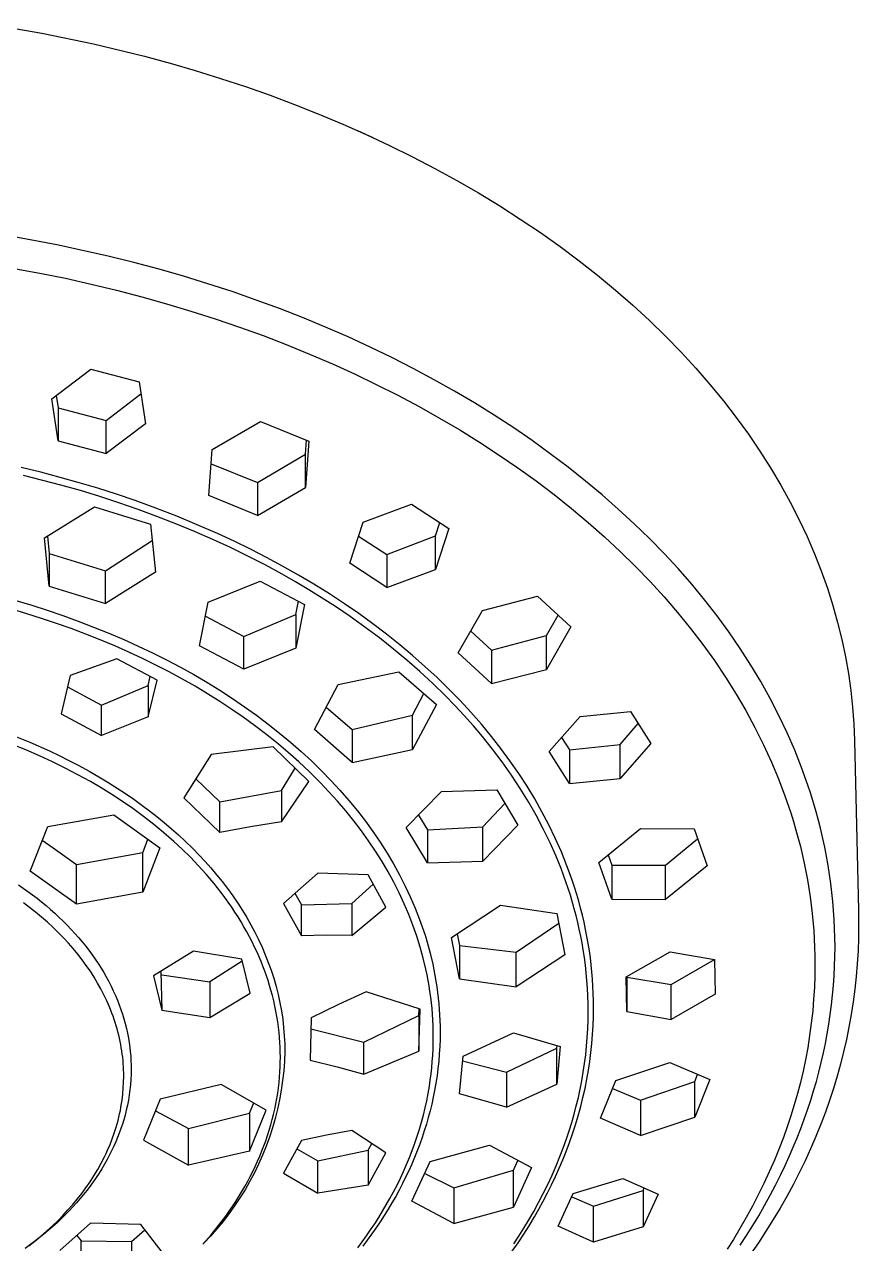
# Model space of a CAD drawing. Header units: millimetres. Extents: x -10942 to 92711, y -16583 to 30009.
# Drawn here: x -4979.5 to -4932, y 5101.6 to 5171 of the extents above; entities that cross this region are included whole.
import ezdxf

# ---------------------------------------------------------------- set-up
doc = ezdxf.new("R2010")
doc.units = ezdxf.units.MM
doc.header["$LTSCALE"] = 1000
doc.header["$MEASUREMENT"] = 0
doc.layers.add('Default', color=7, linetype='Continuous', true_color=0x000000)

# ---------------------------------------------------------------- blocks, each defined once
blk = doc.blocks.new('Raindance S Showerpipe 300 1jet+thermostat 27114000 front')
at = {"layer": 'Default', "color": 7, "true_color": 0xffffff}
for p, q in [((410.085, 1368.024), (413.018, 1367.519)), ((413.018, 1367.519), (415.947, 1366.914)), ((415.947, 1366.914), (418.863, 1366.206)), ((418.863, 1366.206), (420.312, 1365.813)), ((420.312, 1365.813), (421.752, 1365.394)), ((421.752, 1365.394), (423.184, 1364.95)), ((423.184, 1364.95), (424.604, 1364.48)), ((424.604, 1364.48), (426.012, 1363.985)), ((426.012, 1363.985), (427.406, 1363.464)), ((427.406, 1363.464), (428.785, 1362.918)), ((428.785, 1362.918), (430.147, 1362.347)), ((430.147, 1362.347), (431.49, 1361.752)), ((430.986, 1361.989), (431.863, 1361.581)), ((431.49, 1361.752), (432.814, 1361.133)), ((432.814, 1361.133), (434.116, 1360.49)), ((434.116, 1360.49), (435.396, 1359.824)), ((435.396, 1359.824), (436.651, 1359.135)), ((436.651, 1359.135), (437.881, 1358.424)), ((437.881, 1358.424), (439.085, 1357.692)), ((439.085, 1357.692), (440.261, 1356.939)), ((440.261, 1356.939), (441.407, 1356.166)), ((413.875, 1355.478), (410.933, 1356.024)), ((441.407, 1356.166), (442.524, 1355.374)), ((416.797, 1354.831), (413.875, 1355.478)), ((442.524, 1355.374), (443.609, 1354.564)), ((418.249, 1354.47), (416.797, 1354.831)), ((443.609, 1354.564), (444.662, 1353.736)), ((409.92, 1354.39), (412.899, 1353.862)), ((412.899, 1353.862), (414.358, 1353.564)), ((419.695, 1354.082), (418.249, 1354.47)), ((421.088, 1353.681), (419.695, 1354.082)), ((414.358, 1353.564), (415.812, 1353.24)), ((415.812, 1353.24), (417.26, 1352.89)), ((422.474, 1353.256), (421.088, 1353.681)), ((423.852, 1352.805), (422.474, 1353.256)), ((444.662, 1353.736), (445.682, 1352.891)), ((417.26, 1352.89), (418.701, 1352.514)), ((418.701, 1352.514), (420.105, 1352.12)), ((425.222, 1352.329), (423.852, 1352.805)), ((445.682, 1352.891), (446.668, 1352.03)), ((420.105, 1352.12), (421.502, 1351.701)), ((426.546, 1351.84), (425.222, 1352.329)), ((427.861, 1351.326), (426.546, 1351.84)), ((446.668, 1352.03), (447.619, 1351.155)), ((421.502, 1351.701), (422.891, 1351.256)), ((422.891, 1351.256), (424.271, 1350.784)), ((429.165, 1350.787), (427.861, 1351.326)), ((447.619, 1351.155), (448.534, 1350.265)), ((424.271, 1350.784), (425.607, 1350.299)), ((430.459, 1350.223), (429.165, 1350.787)), ((425.607, 1350.299), (426.934, 1349.789)), ((426.934, 1349.789), (428.251, 1349.253)), ((431.703, 1349.651), (430.459, 1350.223)), ((448.534, 1350.265), (449.413, 1349.363)), ((428.251, 1349.253), (429.556, 1348.691)), ((432.935, 1349.055), (431.703, 1349.651)), ((434.154, 1348.433), (432.935, 1349.055)), ((449.413, 1349.363), (450.256, 1348.448)), ((413.572, 1346.7), (415.809, 1348.4)), ((415.809, 1348.4), (418.553, 1347.672)), ((429.556, 1348.691), (430.812, 1348.121)), ((435.361, 1347.787), (434.154, 1348.433)), ((450.256, 1348.448), (451.061, 1347.523)), ((418.553, 1347.672), (418.919, 1345.281)), ((430.812, 1348.121), (432.055, 1347.526)), ((436.513, 1347.138), (435.361, 1347.787)), ((416.681, 1345.459), (418.659, 1346.979)), ((432.055, 1347.526), (433.286, 1346.904)), ((433.286, 1346.904), (434.504, 1346.257)), ((437.651, 1346.465), (436.513, 1347.138)), ((451.061, 1347.523), (451.829, 1346.587)), ((413.935, 1344.312), (413.572, 1346.7)), ((413.829, 1346.894), (413.935, 1346.188)), ((434.504, 1346.257), (435.665, 1345.606)), ((438.774, 1345.767), (437.651, 1346.465)), ((451.829, 1346.587), (452.558, 1345.643)), ((413.935, 1346.188), (416.681, 1345.459)), ((413.935, 1346.188), (413.935, 1344.312)), ((435.665, 1345.606), (436.813, 1344.93)), ((439.882, 1345.044), (438.774, 1345.767)), ((452.558, 1345.643), (453.25, 1344.69)), ((416.681, 1343.584), (416.681, 1345.459)), ((418.919, 1345.281), (416.681, 1343.584)), ((422.718, 1343.815), (425.462, 1345.41)), ((425.462, 1345.41), (428.215, 1344.289)), ((436.813, 1344.93), (437.944, 1344.229)), ((440.932, 1344.323), (439.882, 1345.044)), ((413.935, 1344.312), (416.681, 1343.584)), ((428.029, 1343.556), (428.084, 1344.341)), ((428.215, 1344.289), (428.029, 1341.653)), ((437.944, 1344.229), (439.06, 1343.502)), ((441.966, 1343.579), (440.932, 1344.323)), ((453.25, 1344.69), (453.903, 1343.73)), ((422.528, 1341.188), (422.718, 1343.815)), ((425.284, 1341.941), (428.029, 1343.556)), ((428.029, 1341.653), (428.029, 1343.556)), ((439.06, 1343.502), (440.117, 1342.777)), ((442.983, 1342.811), (441.966, 1343.579)), ((453.903, 1343.73), (454.517, 1342.765)), ((412.95, 1342.521), (411.835, 1342.793)), ((422.66, 1343.008), (425.284, 1341.941)), ((440.117, 1342.777), (441.157, 1342.029)), ((443.98, 1342.018), (442.983, 1342.811)), ((454.517, 1342.765), (455.093, 1341.794)), ((414.102, 1341.789), (411.972, 1342.336)), ((414.059, 1342.23), (412.95, 1342.521)), ((415.133, 1341.927), (414.059, 1342.23)), ((415.208, 1341.474), (414.102, 1341.789)), ((416.201, 1341.606), (415.133, 1341.927)), ((416.309, 1341.139), (415.208, 1341.474)), ((417.263, 1341.266), (416.201, 1341.606)), ((425.284, 1341.941), (425.284, 1340.066)), ((425.284, 1340.066), (428.029, 1341.653)), ((441.157, 1342.029), (442.179, 1341.255)), ((444.921, 1341.233), (443.98, 1342.018)), ((455.093, 1341.794), (455.631, 1340.819)), ((417.403, 1340.783), (416.309, 1341.139)), ((418.319, 1340.906), (417.263, 1341.266)), ((418.49, 1340.407), (417.403, 1340.783)), ((419.51, 1340.475), (418.319, 1340.906)), ((425.284, 1340.066), (422.528, 1341.188)), ((431.305, 1339.672), (434.067, 1340.704)), ((434.067, 1340.704), (436.182, 1339.326)), ((442.179, 1341.255), (443.181, 1340.456)), ((445.842, 1340.425), (444.921, 1341.233)), ((455.631, 1340.819), (456.13, 1339.841)), ((413.163, 1338.779), (416.006, 1340.547)), ((416.006, 1340.547), (419.205, 1339.561)), ((419.569, 1340.009), (418.49, 1340.407)), ((420.691, 1340.018), (419.51, 1340.475)), ((420.641, 1339.591), (419.569, 1340.009)), ((421.862, 1339.535), (420.691, 1340.018)), ((443.181, 1340.456), (444.125, 1339.666)), ((446.743, 1339.593), (445.842, 1340.425)), ((419.205, 1339.561), (419.478, 1336.828)), ((421.704, 1339.151), (420.641, 1339.591)), ((423.022, 1339.026), (421.862, 1339.535)), ((430.546, 1337.336), (431.305, 1339.672)), ((435.425, 1338.895), (435.67, 1339.657)), ((436.182, 1339.326), (435.425, 1336.986)), ((444.125, 1339.666), (445.048, 1338.851)), ((447.621, 1338.739), (446.743, 1339.593)), ((456.13, 1339.841), (456.59, 1338.861)), ((413.436, 1336.043), (413.163, 1338.779)), ((413.339, 1338.887), (413.436, 1337.891)), ((416.635, 1336.906), (419.297, 1338.632)), ((422.757, 1338.69), (421.704, 1339.151)), ((423.756, 1338.228), (422.757, 1338.69)), ((423.96, 1338.591), (423.022, 1339.026)), ((424.89, 1338.138), (423.96, 1338.591)), ((431.051, 1338.888), (432.661, 1337.841)), ((432.661, 1337.841), (435.425, 1338.895)), ((435.425, 1336.986), (435.425, 1338.895)), ((445.048, 1338.851), (445.949, 1338.013)), ((448.444, 1337.896), (447.621, 1338.739)), ((456.59, 1338.861), (457.013, 1337.88)), ((413.436, 1337.891), (416.635, 1336.906)), ((413.436, 1337.891), (413.436, 1336.043)), ((424.746, 1337.745), (423.756, 1338.228)), ((425.81, 1337.666), (424.89, 1338.138)), ((445.949, 1338.013), (446.828, 1337.151)), ((449.244, 1337.031), (448.444, 1337.896)), ((457.013, 1337.88), (457.398, 1336.899)), ((425.724, 1337.242), (424.746, 1337.745)), ((426.692, 1336.718), (425.724, 1337.242)), ((426.72, 1337.176), (425.81, 1337.666)), ((432.661, 1335.957), (430.546, 1337.336)), ((432.661, 1337.841), (432.661, 1335.957)), ((416.635, 1335.054), (416.635, 1336.906)), ((419.478, 1336.828), (416.635, 1335.054)), ((427.463, 1336.279), (426.692, 1336.718)), ((427.62, 1336.667), (426.72, 1337.176)), ((428.509, 1336.139), (427.62, 1336.667)), ((432.661, 1335.957), (435.425, 1336.986)), ((446.828, 1337.151), (447.648, 1336.3)), ((450.02, 1336.145), (449.244, 1337.031)), ((457.398, 1336.899), (457.746, 1335.918)), ((413.436, 1336.043), (416.635, 1335.054)), ((422.491, 1335.126), (425.445, 1336.319)), ((425.445, 1336.319), (427.977, 1334.986)), ((428.226, 1335.826), (427.463, 1336.279)), ((428.981, 1335.358), (428.226, 1335.826)), ((429.386, 1335.591), (428.509, 1336.139)), ((447.648, 1336.3), (448.444, 1335.428)), ((450.771, 1335.236), (450.02, 1336.145)), ((457.746, 1335.918), (458.057, 1334.939)), ((411.537, 1335.21), (412.433, 1334.943)), ((421.986, 1332.64), (422.491, 1335.126)), ((427.474, 1334.428), (427.62, 1335.171)), ((429.726, 1334.876), (428.981, 1335.358)), ((430.25, 1335.024), (429.386, 1335.591)), ((438.11, 1334.652), (441.247, 1335.461)), ((441.247, 1335.461), (443.138, 1333.72)), ((448.444, 1335.428), (449.215, 1334.533)), ((451.467, 1334.342), (450.771, 1335.236)), ((412.152, 1334.467), (411.299, 1334.719)), ((413, 1334.2), (412.152, 1334.467)), ((412.433, 1334.943), (413.324, 1334.659)), ((413.324, 1334.659), (414.209, 1334.359)), ((424.519, 1333.168), (427.474, 1334.428)), ((427.977, 1334.986), (427.474, 1332.502)), ((427.474, 1334.428), (427.474, 1332.502)), ((430.577, 1334.3), (429.726, 1334.876)), ((431.057, 1334.469), (430.25, 1335.024)), ((431.852, 1333.895), (431.057, 1334.469)), ((436.727, 1332.233), (438.11, 1334.652)), ((449.215, 1334.533), (449.96, 1333.616)), ((458.057, 1334.939), (458.332, 1333.962)), ((413.844, 1333.917), (413, 1334.2)), ((414.682, 1333.62), (413.844, 1333.917)), ((414.209, 1334.359), (415.088, 1334.042)), ((415.088, 1334.042), (415.962, 1333.708)), ((415.962, 1333.708), (416.828, 1333.358)), ((422.327, 1334.317), (424.519, 1333.168)), ((431.414, 1333.703), (430.577, 1334.3)), ((432.633, 1333.303), (431.852, 1333.895)), ((441.757, 1333.216), (442.414, 1334.381)), ((443.138, 1333.72), (441.757, 1331.292)), ((452.137, 1333.427), (451.467, 1334.342)), ((458.332, 1333.962), (458.571, 1332.988)), ((415.514, 1333.307), (414.682, 1333.62)), ((416.341, 1332.978), (415.514, 1333.307)), ((416.828, 1333.358), (417.687, 1332.99)), ((424.519, 1331.307), (424.519, 1333.168)), ((432.236, 1333.086), (431.414, 1333.703)), ((433.043, 1332.449), (432.236, 1333.086)), ((433.399, 1332.692), (432.633, 1333.303)), ((437.437, 1333.471), (438.621, 1332.384)), ((438.621, 1332.384), (441.757, 1333.216)), ((441.757, 1331.292), (441.757, 1333.216)), ((449.96, 1333.616), (450.649, 1332.714)), ((452.779, 1332.492), (452.137, 1333.427)), ((417.161, 1332.634), (416.341, 1332.978)), ((417.974, 1332.273), (417.161, 1332.634)), ((417.687, 1332.99), (418.504, 1332.621)), ((418.504, 1332.621), (419.312, 1332.237)), ((424.519, 1331.307), (421.986, 1332.64)), ((427.474, 1332.502), (424.519, 1331.307)), ((433.802, 1331.818), (433.043, 1332.449)), ((434.122, 1332.088), (433.399, 1332.692)), ((438.621, 1332.384), (438.621, 1330.49)), ((450.649, 1332.714), (451.311, 1331.792)), ((453.392, 1331.538), (452.779, 1332.492)), ((458.571, 1332.988), (458.775, 1332.018)), ((417.278, 1331.89), (414.625, 1330.948)), ((419.575, 1330.673), (417.278, 1331.89)), ((418.747, 1331.913), (417.974, 1332.273)), ((419.512, 1331.538), (418.747, 1331.913)), ((419.312, 1332.237), (420.113, 1331.835)), ((420.113, 1331.835), (420.905, 1331.417)), ((434.545, 1331.168), (433.802, 1331.818)), ((434.83, 1331.466), (434.122, 1332.088)), ((438.621, 1330.49), (436.727, 1332.233)), ((451.311, 1331.792), (451.944, 1330.851)), ((458.775, 1332.018), (458.944, 1331.053)), ((414.625, 1330.948), (414.112, 1328.762)), ((420.27, 1331.147), (419.512, 1331.538)), ((421.019, 1330.741), (420.27, 1331.147)), ((420.905, 1331.417), (421.661, 1330.996)), ((421.661, 1330.996), (422.407, 1330.559)), ((429.895, 1330.426), (433.34, 1331.163)), ((433.34, 1331.163), (435.482, 1329.297)), ((435.27, 1330.499), (434.545, 1331.168)), ((435.522, 1330.826), (434.83, 1331.466)), ((438.621, 1330.49), (441.757, 1331.292)), ((453.955, 1330.598), (453.392, 1331.538)), ((458.944, 1331.053), (459.079, 1330.093)), ((414.469, 1330.296), (416.414, 1329.26)), ((416.414, 1329.26), (419.061, 1330.376)), ((419.061, 1330.376), (419.177, 1330.884)), ((419.061, 1328.594), (419.575, 1330.673)), ((419.061, 1330.376), (419.061, 1328.594)), ((421.735, 1330.334), (421.019, 1330.741)), ((422.443, 1329.911), (421.735, 1330.334)), ((422.407, 1330.559), (423.144, 1330.106)), ((428.536, 1327.866), (429.895, 1330.426)), ((435.977, 1329.811), (435.27, 1330.499)), ((436.197, 1330.169), (435.522, 1330.826)), ((451.944, 1330.851), (452.547, 1329.89)), ((454.488, 1329.641), (453.955, 1330.598)), ((423.141, 1329.473), (422.443, 1329.911)), ((423.144, 1330.106), (423.87, 1329.636)), ((423.87, 1329.636), (424.558, 1329.167)), ((434.123, 1328.68), (434.764, 1329.918)), ((436.53, 1329.244), (435.977, 1329.811)), ((436.83, 1329.52), (436.197, 1330.169)), ((452.547, 1329.89), (453.1, 1328.945)), ((454.991, 1328.667), (454.488, 1329.641)), ((459.079, 1330.093), (459.181, 1329.14)), ((416.414, 1327.533), (416.414, 1329.26)), ((423.829, 1329.02), (423.141, 1329.473)), ((424.483, 1328.569), (423.829, 1329.02)), ((424.558, 1329.167), (425.236, 1328.683)), ((429.213, 1329.138), (430.678, 1327.866)), ((435.482, 1329.297), (434.123, 1326.741)), ((437.069, 1328.665), (436.53, 1329.244)), ((437.445, 1328.855), (436.83, 1329.52)), ((438.041, 1328.174), (437.445, 1328.855)), ((443.67, 1328.616), (446.537, 1328.896)), ((446.537, 1328.896), (447.7, 1327.079)), ((453.1, 1328.945), (453.621, 1327.983)), ((459.181, 1329.14), (459.25, 1328.193)), ((414.112, 1328.762), (416.414, 1327.533)), ((419.061, 1328.594), (416.414, 1327.533)), ((425.126, 1328.102), (424.483, 1328.569)), ((425.236, 1328.683), (425.901, 1328.182)), ((425.901, 1328.182), (426.555, 1327.665)), ((430.678, 1327.866), (434.123, 1328.68)), ((434.123, 1326.741), (434.123, 1328.68)), ((437.595, 1328.073), (437.069, 1328.665)), ((438.619, 1327.476), (438.041, 1328.174)), ((441.905, 1326.615), (443.67, 1328.616)), ((445.937, 1327.015), (446.975, 1328.207)), ((455.461, 1327.678), (454.991, 1328.667)), ((459.25, 1328.193), (459.287, 1327.254)), ((411.181, 1327.606), (412.32, 1327.148)), ((425.758, 1327.621), (425.126, 1328.102)), ((426.378, 1327.125), (425.758, 1327.621)), ((426.555, 1327.665), (427.17, 1327.154)), ((430.678, 1325.999), (428.536, 1327.866)), ((430.678, 1327.866), (430.678, 1325.999)), ((438.106, 1327.469), (437.595, 1328.073)), ((438.678, 1326.755), (438.106, 1327.469)), ((439.156, 1326.79), (438.619, 1327.476)), ((453.621, 1327.983), (454.111, 1327.004)), ((455.886, 1326.701), (455.461, 1327.678)), ((412.106, 1326.707), (411.325, 1327.023)), ((412.32, 1327.148), (413.442, 1326.651)), ((426.181, 1326.881), (422.662, 1326.451)), ((428.226, 1324.918), (426.181, 1326.881)), ((427.02, 1326.585), (426.378, 1327.125)), ((427.17, 1327.154), (427.772, 1326.627)), ((439.672, 1326.088), (439.156, 1326.79)), ((442.615, 1327.416), (443.069, 1326.71)), ((443.069, 1326.71), (445.937, 1327.015)), ((447.7, 1327.079), (445.937, 1325.075)), ((445.937, 1325.075), (445.937, 1327.015)), ((454.111, 1327.004), (454.567, 1326.01)), ((459.287, 1327.254), (459.515, 1317.578)), ((412.879, 1326.372), (412.106, 1326.707)), ((413.617, 1326.032), (412.879, 1326.372)), ((413.442, 1326.651), (413.996, 1326.389)), ((413.996, 1326.389), (414.546, 1326.116)), ((414.546, 1326.116), (415.125, 1325.814)), ((422.662, 1326.451), (421.1, 1323.977)), ((427.647, 1326.028), (427.02, 1326.585)), ((427.772, 1326.627), (428.36, 1326.084)), ((428.36, 1326.084), (428.934, 1325.527)), ((430.678, 1325.999), (434.123, 1326.741)), ((439.228, 1326.023), (438.678, 1326.755)), ((440.169, 1325.372), (439.672, 1326.088)), ((443.069, 1324.797), (441.905, 1326.615)), ((443.069, 1326.71), (443.069, 1324.797)), ((456.278, 1325.711), (455.886, 1326.701)), ((414.347, 1325.674), (413.617, 1326.032)), ((415.068, 1325.298), (414.347, 1325.674)), ((415.125, 1325.814), (415.698, 1325.501)), ((415.698, 1325.501), (416.265, 1325.177)), ((426.663, 1324.401), (427.444, 1325.667)), ((428.258, 1325.454), (427.647, 1326.028)), ((428.853, 1324.862), (428.258, 1325.454)), ((428.934, 1325.527), (429.47, 1324.977)), ((439.755, 1325.276), (439.228, 1326.023)), ((454.567, 1326.01), (454.963, 1325.062)), ((456.636, 1324.708), (456.278, 1325.711)), ((415.778, 1324.904), (415.068, 1325.298)), ((416.396, 1324.542), (415.778, 1324.904)), ((416.265, 1325.177), (416.824, 1324.84)), ((416.824, 1324.84), (417.305, 1324.537)), ((421.775, 1325.067), (423.149, 1323.746)), ((426.663, 1322.605), (428.226, 1324.918)), ((429.357, 1324.332), (428.853, 1324.862)), ((429.47, 1324.977), (429.991, 1324.412)), ((440.258, 1324.512), (439.755, 1325.276)), ((440.643, 1324.641), (440.169, 1325.372)), ((443.069, 1324.797), (445.937, 1325.075)), ((454.963, 1325.062), (455.328, 1324.101)), ((456.803, 1324.202), (456.636, 1324.708)), ((417.004, 1324.165), (416.396, 1324.542)), ((417.603, 1323.773), (417.004, 1324.165)), ((417.305, 1324.537), (417.78, 1324.224)), ((417.78, 1324.224), (418.248, 1323.902)), ((423.149, 1323.746), (426.663, 1324.401)), ((426.663, 1324.401), (426.663, 1322.605)), ((429.848, 1323.79), (429.357, 1324.332)), ((429.991, 1324.412), (430.496, 1323.833)), ((433.769, 1322.287), (435.765, 1324.338)), ((435.765, 1324.338), (438.921, 1324.438)), ((438.921, 1324.438), (440.123, 1322.425)), ((440.719, 1323.761), (440.258, 1324.512)), ((441.079, 1323.922), (440.643, 1324.641)), ((455.328, 1324.101), (455.66, 1323.129)), ((456.96, 1323.694), (456.803, 1324.202)), ((418.191, 1323.366), (417.603, 1323.773)), ((418.795, 1322.925), (418.191, 1323.366)), ((418.248, 1323.902), (418.71, 1323.571)), ((418.71, 1323.571), (419.142, 1323.247)), ((421.1, 1323.977), (423.149, 1322.001)), ((423.149, 1322.001), (423.149, 1323.746)), ((430.323, 1323.233), (429.848, 1323.79)), ((430.496, 1323.833), (430.984, 1323.24)), ((438.127, 1322.328), (439.384, 1323.659)), ((441.156, 1322.996), (440.719, 1323.761)), ((441.493, 1323.19), (441.079, 1323.922)), ((457.105, 1323.192), (456.96, 1323.694)), ((413.349, 1322.352), (417.105, 1323.013)), ((417.105, 1323.013), (419.738, 1321.134)), ((419.385, 1322.467), (418.795, 1322.925)), ((419.142, 1323.247), (419.568, 1322.915)), ((419.568, 1322.915), (419.987, 1322.574)), ((426.663, 1322.605), (424.902, 1322.322)), ((430.783, 1322.664), (430.323, 1323.233)), ((431.209, 1322.104), (430.783, 1322.664)), ((430.984, 1323.24), (431.435, 1322.656)), ((431.435, 1322.656), (431.869, 1322.06)), ((434.467, 1323.001), (434.972, 1322.158)), ((441.567, 1322.217), (441.156, 1322.996)), ((441.884, 1322.446), (441.493, 1323.19)), ((455.66, 1323.129), (455.813, 1322.638)), ((455.813, 1322.638), (455.958, 1322.145)), ((457.242, 1322.688), (457.105, 1323.192)), ((457.37, 1322.182), (457.242, 1322.688)), ((412.353, 1319.81), (413.349, 1322.352)), ((419.962, 1321.992), (419.385, 1322.467)), ((420.525, 1321.5), (419.962, 1321.992)), ((419.987, 1322.574), (420.398, 1322.224)), ((420.398, 1322.224), (420.801, 1321.865)), ((424.902, 1322.322), (423.149, 1322.001)), ((431.619, 1321.532), (431.209, 1322.104)), ((431.869, 1322.06), (432.285, 1321.45)), ((434.972, 1320.273), (433.769, 1322.287)), ((434.972, 1322.158), (438.127, 1322.328)), ((434.972, 1322.158), (434.972, 1320.273)), ((440.123, 1322.425), (438.127, 1320.376)), ((438.127, 1320.376), (438.127, 1322.328)), ((441.952, 1321.425), (441.567, 1322.217)), ((442.25, 1321.689), (441.884, 1322.446)), ((444.734, 1320.306), (447.099, 1322.226)), ((447.099, 1322.226), (450.152, 1322.207)), ((450.152, 1322.207), (450.894, 1320.113)), ((455.958, 1322.145), (456.208, 1321.205)), ((457.489, 1321.674), (457.37, 1322.182)), ((413.662, 1321.108), (413.037, 1321.556)), ((418.755, 1320.856), (419.053, 1321.619)), ((421.004, 1321.055), (420.525, 1321.5)), ((420.801, 1321.865), (421.197, 1321.497)), ((421.197, 1321.497), (421.583, 1321.12)), ((432.013, 1320.948), (431.619, 1321.532)), ((432.285, 1321.45), (432.682, 1320.828)), ((442.278, 1320.691), (441.952, 1321.425)), ((442.597, 1320.904), (442.25, 1321.689)), ((448.528, 1320.148), (450.348, 1321.649)), ((457.599, 1321.163), (457.489, 1321.674)), ((414.986, 1320.17), (413.662, 1321.108)), ((418.755, 1320.856), (414.986, 1320.17)), ((419.738, 1321.134), (418.755, 1318.616)), ((418.755, 1318.616), (418.755, 1320.856)), ((421.471, 1320.597), (421.004, 1321.055)), ((421.924, 1320.125), (421.471, 1320.597)), ((421.583, 1321.12), (421.961, 1320.734)), ((421.961, 1320.734), (422.304, 1320.365)), ((432.388, 1320.352), (432.013, 1320.948)), ((432.682, 1320.828), (433.045, 1320.216)), ((442.58, 1319.948), (442.278, 1320.691)), ((442.761, 1320.508), (442.597, 1320.904)), ((445.265, 1320.734), (445.476, 1320.14)), ((456.208, 1321.205), (456.426, 1320.258)), ((457.699, 1320.651), (457.599, 1321.163)), ((457.791, 1320.137), (457.699, 1320.651)), ((414.986, 1317.93), (414.986, 1320.17)), ((422.362, 1319.639), (421.924, 1320.125)), ((422.304, 1320.365), (422.639, 1319.989)), ((422.639, 1319.989), (422.964, 1319.604)), ((432.732, 1319.766), (432.388, 1320.352)), ((433.045, 1320.216), (433.389, 1319.593)), ((434.972, 1320.273), (438.127, 1320.376)), ((442.857, 1319.194), (442.58, 1319.948)), ((442.917, 1320.108), (442.761, 1320.508)), ((443.066, 1319.706), (442.917, 1320.108)), ((445.476, 1318.209), (444.734, 1320.306)), ((445.476, 1320.14), (448.528, 1320.148)), ((445.476, 1320.14), (445.476, 1318.209)), ((448.528, 1318.184), (448.528, 1320.148)), ((450.894, 1320.113), (448.528, 1318.184)), ((456.426, 1320.258), (456.611, 1319.303)), ((457.873, 1319.621), (457.791, 1320.137)), ((414.986, 1317.93), (412.353, 1319.81)), ((422.802, 1319.119), (422.362, 1319.639)), ((422.964, 1319.604), (423.28, 1319.212)), ((423.28, 1319.212), (423.586, 1318.812)), ((428.72, 1319.682), (426.781, 1317.958)), ((431.599, 1319.589), (428.72, 1319.682)), ((432.611, 1317.756), (431.599, 1319.589)), ((433.057, 1319.17), (432.732, 1319.766)), ((433.364, 1318.563), (433.057, 1319.17)), ((433.389, 1319.593), (433.712, 1318.96)), ((443.109, 1318.432), (442.857, 1319.194)), ((443.209, 1319.302), (443.066, 1319.706)), ((443.343, 1318.894), (443.209, 1319.302)), ((456.611, 1319.303), (456.764, 1318.342)), ((457.944, 1319.109), (457.873, 1319.621)), ((411.686, 1319.03), (412.218, 1318.655)), ((412.218, 1318.655), (412.738, 1318.262)), ((418.755, 1318.616), (414.986, 1317.93)), ((423.225, 1318.584), (422.802, 1319.119)), ((423.429, 1318.311), (423.225, 1318.584)), ((423.586, 1318.812), (423.881, 1318.404)), ((427.428, 1318.545), (427.793, 1317.886)), ((430.669, 1317.963), (431.883, 1319.073)), ((433.65, 1317.947), (433.364, 1318.563)), ((433.712, 1318.96), (434.014, 1318.315)), ((443.333, 1317.665), (443.109, 1318.432)), ((443.471, 1318.485), (443.343, 1318.894)), ((443.586, 1318.09), (443.471, 1318.485)), ((458.007, 1318.595), (457.944, 1319.109)), ((458.06, 1318.08), (458.007, 1318.595)), ((412.316, 1317.739), (411.965, 1318.004)), ((412.66, 1317.467), (412.316, 1317.739)), ((412.738, 1318.262), (412.996, 1318.056)), ((412.996, 1318.056), (413.25, 1317.846)), ((413.25, 1317.846), (413.5, 1317.631)), ((423.628, 1318.035), (423.429, 1318.311)), ((423.823, 1317.755), (423.628, 1318.035)), ((424.012, 1317.471), (423.823, 1317.755)), ((423.881, 1318.404), (424.165, 1317.989)), ((424.165, 1317.989), (424.438, 1317.566)), ((426.781, 1317.958), (427.793, 1316.128)), ((427.793, 1317.886), (430.669, 1317.963)), ((427.793, 1316.128), (427.793, 1317.886)), ((430.669, 1317.963), (430.669, 1316.148)), ((430.669, 1316.148), (432.611, 1317.756)), ((433.909, 1317.34), (433.65, 1317.947)), ((434.014, 1318.315), (434.28, 1317.691)), ((436.35, 1316.033), (439.127, 1317.86)), ((439.127, 1317.86), (442.343, 1317.389)), ((443.694, 1317.693), (443.586, 1318.09)), ((445.476, 1318.209), (448.528, 1318.184)), ((456.764, 1318.342), (456.882, 1317.387)), ((458.103, 1317.565), (458.06, 1318.08)), ((412.997, 1317.186), (412.66, 1317.467)), ((413.328, 1316.896), (412.997, 1317.186)), ((413.5, 1317.631), (413.746, 1317.411)), ((413.746, 1317.411), (413.988, 1317.187)), ((413.988, 1317.187), (414.226, 1316.958)), ((424.187, 1317.197), (424.012, 1317.471)), ((424.358, 1316.919), (424.187, 1317.197)), ((424.438, 1317.566), (424.684, 1317.161)), ((424.684, 1317.161), (424.918, 1316.75)), ((434.148, 1316.725), (433.909, 1317.34)), ((434.28, 1317.691), (434.526, 1317.059)), ((434.526, 1317.059), (434.749, 1316.418)), ((442.343, 1317.389), (442.793, 1315.034)), ((443.435, 1317.278), (443.333, 1317.665)), ((443.53, 1316.89), (443.435, 1317.278)), ((443.795, 1317.294), (443.694, 1317.693)), ((443.889, 1316.893), (443.795, 1317.294)), ((456.882, 1317.387), (456.967, 1316.429)), ((458.137, 1317.048), (458.103, 1317.565)), ((458.161, 1316.531), (458.137, 1317.048)), ((459.515, 1317.578), (459.526, 1316.714)), ((413.65, 1316.598), (413.328, 1316.896)), ((413.965, 1316.292), (413.65, 1316.598)), ((414.226, 1316.958), (414.458, 1316.725)), ((414.458, 1316.725), (414.686, 1316.486)), ((414.686, 1316.486), (414.896, 1316.257)), ((424.524, 1316.638), (424.358, 1316.919)), ((424.684, 1316.354), (424.524, 1316.638)), ((424.839, 1316.067), (424.684, 1316.354)), ((424.918, 1316.75), (425.141, 1316.333)), ((434.366, 1316.102), (434.148, 1316.725)), ((434.749, 1316.418), (434.853, 1316.095)), ((440.015, 1315.185), (442.447, 1316.843)), ((443.619, 1316.5), (443.53, 1316.89)), ((443.7, 1316.109), (443.619, 1316.5)), ((443.976, 1316.49), (443.889, 1316.893)), ((444.055, 1316.087), (443.976, 1316.49)), ((456.967, 1316.429), (457.018, 1315.468)), ((458.176, 1316.014), (458.161, 1316.531)), ((459.526, 1316.714), (459.518, 1315.988)), ((414.249, 1316.001), (413.965, 1316.292)), ((414.525, 1315.703), (414.249, 1316.001)), ((414.793, 1315.397), (414.525, 1315.703)), ((414.896, 1316.257), (415.102, 1316.024)), ((415.102, 1316.024), (415.302, 1315.787)), ((415.302, 1315.787), (415.497, 1315.546)), ((424.988, 1315.777), (424.839, 1316.067)), ((425.131, 1315.484), (424.988, 1315.777)), ((425.141, 1316.333), (425.352, 1315.91)), ((425.352, 1315.91), (425.551, 1315.481)), ((429.231, 1316.152), (427.793, 1316.128)), ((430.669, 1316.148), (429.231, 1316.152)), ((434.562, 1315.472), (434.366, 1316.102)), ((434.853, 1316.095), (434.95, 1315.77)), ((434.95, 1315.77), (435.122, 1315.14)), ((436.8, 1313.676), (436.35, 1316.033)), ((436.672, 1316.243), (436.8, 1315.576)), ((443.775, 1315.716), (443.7, 1316.109)), ((443.842, 1315.322), (443.775, 1315.716)), ((444.127, 1315.681), (444.055, 1316.087)), ((444.192, 1315.275), (444.127, 1315.681)), ((458.181, 1315.497), (458.176, 1316.014)), ((459.518, 1315.988), (459.493, 1315.262)), ((415.053, 1315.084), (414.793, 1315.397)), ((415.303, 1314.764), (415.053, 1315.084)), ((415.497, 1315.546), (415.687, 1315.3)), ((415.687, 1315.3), (415.872, 1315.05)), ((415.872, 1315.05), (416.051, 1314.796)), ((421.658, 1315.243), (419.367, 1313.84)), ((424.401, 1314.79), (421.658, 1315.243)), ((425.269, 1315.189), (425.131, 1315.484)), ((425.385, 1314.925), (425.269, 1315.189)), ((425.551, 1315.481), (425.737, 1315.046)), ((425.737, 1315.046), (425.91, 1314.606)), ((434.734, 1314.849), (434.562, 1315.472)), ((435.122, 1315.14), (435.272, 1314.505)), ((436.8, 1315.576), (440.015, 1315.185)), ((436.8, 1315.576), (436.8, 1313.676)), ((440.015, 1313.212), (440.015, 1315.185)), ((442.793, 1315.034), (440.015, 1313.212)), ((443.908, 1314.888), (443.842, 1315.322)), ((444.248, 1314.872), (444.192, 1315.275)), ((446.283, 1313.785), (448.786, 1315.217)), ((448.786, 1315.217), (451.321, 1314.775)), ((457.018, 1315.468), (457.031, 1314.987)), ((457.031, 1314.987), (457.036, 1314.506)), ((458.175, 1314.944), (458.181, 1315.497)), ((459.493, 1315.262), (459.451, 1314.537)), ((415.543, 1314.437), (415.303, 1314.764)), ((415.774, 1314.102), (415.543, 1314.437)), ((416.051, 1314.796), (416.224, 1314.539)), ((416.224, 1314.539), (416.382, 1314.291)), ((416.382, 1314.291), (416.534, 1314.039)), ((424.427, 1314.68), (422.579, 1313.511)), ((424.872, 1312.852), (424.401, 1314.79)), ((425.497, 1314.658), (425.385, 1314.925)), ((425.604, 1314.39), (425.497, 1314.658)), ((425.706, 1314.12), (425.604, 1314.39)), ((425.91, 1314.606), (426.069, 1314.161)), ((434.883, 1314.22), (434.734, 1314.849)), ((435.272, 1314.505), (435.338, 1314.186)), ((443.965, 1314.453), (443.908, 1314.888)), ((444.013, 1314.017), (443.965, 1314.453)), ((444.297, 1314.468), (444.248, 1314.872)), ((444.339, 1314.064), (444.297, 1314.468)), ((448.854, 1313.347), (451.31, 1314.777)), ((451.321, 1314.775), (451.356, 1312.796)), ((457.036, 1314.506), (457.029, 1313.84)), ((458.131, 1313.841), (458.159, 1314.392)), ((458.159, 1314.392), (458.175, 1314.944)), ((459.451, 1314.537), (459.391, 1313.814)), ((415.994, 1313.761), (415.774, 1314.102)), ((416.189, 1313.435), (415.994, 1313.761)), ((416.534, 1314.039), (416.681, 1313.784)), ((416.681, 1313.784), (416.821, 1313.526)), ((419.367, 1313.84), (419.84, 1311.896)), ((419.791, 1314.099), (419.84, 1311.896)), ((419.84, 1313.897), (422.579, 1313.511)), ((425.803, 1313.849), (425.706, 1314.12)), ((425.894, 1313.575), (425.803, 1313.849)), ((425.981, 1313.299), (425.894, 1313.575)), ((426.069, 1314.161), (426.216, 1313.706)), ((426.216, 1313.706), (426.349, 1313.246)), ((434.95, 1313.904), (434.883, 1314.22)), ((435.011, 1313.587), (434.95, 1313.904)), ((435.066, 1313.269), (435.011, 1313.587)), ((435.338, 1314.186), (435.399, 1313.865)), ((435.399, 1313.865), (435.455, 1313.544)), ((436.8, 1313.676), (440.015, 1313.212)), ((444.053, 1313.581), (444.013, 1314.017)), ((444.084, 1313.143), (444.053, 1313.581)), ((444.373, 1313.658), (444.339, 1314.064)), ((444.399, 1313.252), (444.373, 1313.658)), ((446.318, 1311.805), (446.283, 1313.785)), ((446.317, 1313.804), (446.318, 1313.761)), ((446.318, 1313.761), (448.854, 1313.347)), ((446.318, 1313.761), (446.318, 1311.805)), ((457.029, 1313.84), (457.005, 1313.174)), ((458.093, 1313.29), (458.131, 1313.841)), ((459.391, 1313.814), (459.314, 1313.086)), ((416.374, 1313.103), (416.189, 1313.435)), ((416.549, 1312.766), (416.374, 1313.103)), ((416.821, 1313.526), (416.955, 1313.265)), ((416.955, 1313.265), (417.083, 1313)), ((417.083, 1313), (417.204, 1312.732)), ((422.579, 1313.511), (422.579, 1311.464)), ((426.061, 1313.022), (425.981, 1313.299)), ((426.142, 1312.726), (426.061, 1313.022)), ((426.349, 1313.246), (426.466, 1312.783)), ((431.478, 1312.936), (429.906, 1312.217)), ((434.55, 1311.946), (431.478, 1312.936)), ((435.116, 1312.95), (435.066, 1313.269)), ((435.16, 1312.629), (435.116, 1312.95)), ((435.455, 1313.544), (435.504, 1313.221)), ((435.504, 1313.221), (435.548, 1312.901)), ((435.548, 1312.901), (435.585, 1312.581)), ((444.106, 1312.705), (444.084, 1313.143)), ((444.418, 1312.846), (444.399, 1313.252)), ((448.854, 1311.361), (448.854, 1313.347)), ((457.005, 1313.174), (456.965, 1312.509)), ((458.044, 1312.74), (458.093, 1313.29)), ((459.314, 1313.086), (459.219, 1312.361)), ((416.713, 1312.423), (416.549, 1312.766)), ((416.865, 1312.076), (416.713, 1312.423)), ((417.204, 1312.732), (417.318, 1312.461)), ((417.318, 1312.461), (417.42, 1312.198)), ((417.42, 1312.198), (417.516, 1311.933)), ((422.579, 1311.464), (424.872, 1312.852)), ((426.215, 1312.427), (426.142, 1312.726)), ((426.283, 1312.127), (426.215, 1312.427)), ((426.466, 1312.783), (426.569, 1312.315)), ((426.569, 1312.315), (426.655, 1311.845)), ((429.906, 1312.217), (428.351, 1311.462)), ((435.199, 1312.308), (435.16, 1312.629)), ((435.231, 1311.986), (435.199, 1312.308)), ((435.585, 1312.581), (435.617, 1312.26)), ((435.617, 1312.26), (435.644, 1311.938)), ((444.12, 1312.267), (444.106, 1312.705)), ((444.124, 1311.828), (444.12, 1312.267)), ((444.43, 1312.439), (444.418, 1312.846)), ((444.434, 1312.033), (444.43, 1312.439)), ((451.356, 1312.796), (448.854, 1311.361)), ((456.965, 1312.509), (456.909, 1311.845)), ((457.914, 1311.643), (457.984, 1312.191)), ((457.984, 1312.191), (458.044, 1312.74)), ((459.219, 1312.361), (459.107, 1311.638)), ((417.005, 1311.723), (416.865, 1312.076)), ((417.071, 1311.545), (417.005, 1311.723)), ((417.133, 1311.365), (417.071, 1311.545)), ((417.516, 1311.933), (417.605, 1311.666)), ((417.605, 1311.666), (417.688, 1311.396)), ((419.84, 1311.896), (422.579, 1311.464)), ((426.344, 1311.826), (426.283, 1312.127)), ((426.398, 1311.523), (426.344, 1311.826)), ((426.446, 1311.219), (426.398, 1311.523)), ((426.655, 1311.845), (426.727, 1311.372)), ((431.356, 1310.071), (434.487, 1311.585)), ((434.487, 1311.585), (434.497, 1311.964)), ((434.487, 1309.551), (434.55, 1311.946)), ((434.487, 1311.585), (434.487, 1309.551)), ((435.258, 1311.664), (435.231, 1311.986)), ((435.279, 1311.341), (435.258, 1311.664)), ((435.644, 1311.938), (435.664, 1311.616)), ((435.664, 1311.616), (435.679, 1311.294)), ((444.119, 1311.331), (444.124, 1311.828)), ((444.409, 1311.01), (444.428, 1311.521)), ((444.428, 1311.521), (444.434, 1312.033)), ((446.318, 1311.805), (448.854, 1311.361)), ((456.909, 1311.845), (456.832, 1311.144)), ((457.833, 1311.096), (457.914, 1311.643)), ((459.107, 1311.638), (458.978, 1310.918)), ((417.192, 1311.185), (417.133, 1311.365)), ((417.248, 1311.004), (417.192, 1311.185)), ((417.299, 1310.827), (417.248, 1311.004)), ((417.347, 1310.65), (417.299, 1310.827)), ((417.688, 1311.396), (417.763, 1311.124)), ((417.763, 1311.124), (417.831, 1310.851)), ((417.831, 1310.851), (417.891, 1310.575)), ((426.488, 1310.915), (426.446, 1311.219)), ((426.522, 1310.609), (426.488, 1310.915)), ((426.727, 1311.372), (426.782, 1310.897)), ((426.782, 1310.897), (426.821, 1310.421)), ((428.351, 1311.462), (428.288, 1309.049)), ((428.335, 1310.834), (431.356, 1310.071)), ((435.294, 1311.018), (435.279, 1311.341)), ((435.303, 1310.695), (435.294, 1311.018)), ((435.679, 1311.294), (435.688, 1310.971)), ((435.688, 1310.971), (435.691, 1310.649)), ((444.073, 1310.337), (444.102, 1310.834)), ((444.102, 1310.834), (444.119, 1311.331)), ((444.379, 1310.499), (444.409, 1311.01)), ((456.832, 1311.144), (456.738, 1310.445)), ((457.74, 1310.546), (457.833, 1311.096)), ((458.978, 1310.918), (458.834, 1310.214)), ((417.392, 1310.472), (417.347, 1310.65)), ((417.434, 1310.293), (417.392, 1310.472)), ((417.472, 1310.114), (417.434, 1310.293)), ((417.507, 1309.934), (417.472, 1310.114)), ((417.891, 1310.575), (417.944, 1310.298)), ((417.944, 1310.298), (417.986, 1310.044)), ((426.548, 1310.331), (426.522, 1310.609)), ((426.568, 1310.053), (426.548, 1310.331)), ((426.821, 1310.421), (426.842, 1309.975)), ((435.302, 1310.018), (435.306, 1310.371)), ((435.306, 1310.371), (435.303, 1310.695)), ((435.687, 1310.23), (435.673, 1309.812)), ((435.691, 1310.649), (435.687, 1310.23)), ((436.999, 1309.279), (439.866, 1310.592)), ((439.866, 1310.592), (442.538, 1309.821)), ((444.034, 1309.841), (444.073, 1310.337)), ((444.337, 1309.988), (444.379, 1310.499)), ((456.738, 1310.445), (456.626, 1309.749)), ((457.637, 1309.998), (457.74, 1310.546)), ((458.834, 1310.214), (458.673, 1309.513)), ((417.539, 1309.753), (417.507, 1309.934)), ((417.568, 1309.572), (417.539, 1309.753)), ((417.593, 1309.392), (417.568, 1309.572)), ((417.986, 1310.044), (418.021, 1309.789)), ((418.021, 1309.789), (418.05, 1309.532)), ((418.05, 1309.532), (418.072, 1309.275)), ((426.583, 1309.774), (426.568, 1310.053)), ((426.591, 1309.495), (426.583, 1309.774)), ((426.595, 1309.216), (426.591, 1309.495)), ((426.849, 1309.529), (426.827, 1308.978)), ((426.842, 1309.975), (426.849, 1309.529)), ((431.356, 1308.241), (431.356, 1310.071)), ((431.356, 1308.241), (434.487, 1309.551)), ((435.274, 1309.311), (435.291, 1309.664)), ((435.291, 1309.664), (435.302, 1310.018)), ((435.673, 1309.812), (435.648, 1309.394)), ((439.469, 1308.36), (442.337, 1309.735)), ((442.337, 1309.735), (442.35, 1309.874)), ((442.538, 1309.821), (442.337, 1307.671)), ((442.337, 1307.671), (442.337, 1309.735)), ((443.983, 1309.347), (444.034, 1309.841)), ((444.218, 1308.972), (444.284, 1309.479)), ((444.284, 1309.479), (444.337, 1309.988)), ((456.626, 1309.749), (456.496, 1309.056)), ((457.399, 1308.908), (457.523, 1309.452)), ((457.523, 1309.452), (457.637, 1309.998)), ((458.673, 1309.513), (458.497, 1308.817)), ((417.615, 1309.211), (417.593, 1309.392)), ((417.634, 1309.03), (417.615, 1309.211)), ((417.649, 1308.849), (417.634, 1309.03)), ((417.661, 1308.667), (417.649, 1308.849)), ((418.072, 1309.275), (418.088, 1309.018)), ((418.088, 1309.018), (418.097, 1308.76)), ((418.097, 1308.76), (418.099, 1308.503)), ((426.584, 1308.658), (426.592, 1308.937)), ((426.592, 1308.937), (426.595, 1309.216)), ((426.827, 1308.978), (426.785, 1308.428)), ((428.288, 1309.049), (429.827, 1308.664)), ((435.217, 1308.607), (435.249, 1308.959)), ((435.249, 1308.959), (435.274, 1309.311)), ((435.614, 1308.976), (435.57, 1308.56)), ((435.648, 1309.394), (435.614, 1308.976)), ((436.798, 1307.128), (436.999, 1309.279)), ((436.974, 1309.011), (439.469, 1308.36)), ((443.848, 1308.361), (443.921, 1308.853)), ((443.921, 1308.853), (443.983, 1309.347)), ((444.141, 1308.466), (444.218, 1308.972)), ((445.693, 1307.885), (448.777, 1308.914)), ((448.777, 1308.914), (451.06, 1307.937)), ((456.496, 1309.056), (456.36, 1308.412)), ((457.264, 1308.366), (457.399, 1308.908)), ((458.497, 1308.817), (458.304, 1308.124)), ((417.669, 1308.486), (417.661, 1308.667)), ((417.674, 1308.304), (417.669, 1308.486)), ((417.67, 1307.781), (417.676, 1308.122)), ((417.676, 1308.122), (417.674, 1308.304)), ((418.095, 1308.245), (418.081, 1307.949)), ((418.099, 1308.503), (418.095, 1308.245)), ((426.52, 1307.769), (426.548, 1308.074)), ((426.548, 1308.074), (426.57, 1308.379)), ((426.57, 1308.379), (426.584, 1308.658)), ((426.785, 1308.428), (426.725, 1307.88)), ((429.827, 1308.664), (431.356, 1308.241)), ((435.133, 1307.905), (435.179, 1308.256)), ((435.179, 1308.256), (435.217, 1308.607)), ((435.517, 1308.145), (435.454, 1307.731)), ((435.57, 1308.56), (435.517, 1308.145)), ((439.469, 1308.36), (439.469, 1306.361)), ((443.763, 1307.871), (443.848, 1308.361)), ((444.052, 1307.962), (444.141, 1308.466)), ((450.194, 1307.824), (450.359, 1308.233)), ((456.36, 1308.412), (456.209, 1307.773)), ((457.12, 1307.827), (457.264, 1308.366)), ((458.304, 1308.124), (458.095, 1307.436)), ((417.623, 1307.101), (417.652, 1307.44)), ((417.652, 1307.44), (417.67, 1307.781)), ((418.028, 1307.359), (417.989, 1307.066)), ((418.059, 1307.654), (418.028, 1307.359)), ((418.081, 1307.949), (418.059, 1307.654)), ((423.228, 1307.652), (419.754, 1306.826)), ((425.793, 1306.202), (423.228, 1307.652)), ((426.443, 1307.161), (426.485, 1307.464)), ((426.485, 1307.464), (426.52, 1307.769)), ((426.646, 1307.334), (426.549, 1306.791)), ((426.725, 1307.88), (426.646, 1307.334)), ((435.01, 1307.143), (435.081, 1307.556)), ((435.081, 1307.556), (435.133, 1307.905)), ((435.454, 1307.731), (435.381, 1307.318)), ((439.469, 1306.361), (442.337, 1307.671)), ((443.565, 1306.912), (443.669, 1307.39)), ((443.669, 1307.39), (443.763, 1307.871)), ((443.829, 1306.914), (443.947, 1307.437)), ((443.947, 1307.437), (444.052, 1307.962)), ((444.83, 1305.734), (445.693, 1307.885)), ((445.511, 1307.427), (447.111, 1306.767)), ((447.111, 1306.767), (450.194, 1307.824)), ((451.06, 1307.937), (450.194, 1305.788)), ((450.194, 1305.788), (450.194, 1307.824)), ((456.209, 1307.773), (456.043, 1307.136)), ((456.965, 1307.291), (457.12, 1307.827)), ((458.095, 1307.436), (457.871, 1306.753)), ((417.553, 1306.568), (417.582, 1306.762)), ((417.582, 1306.762), (417.623, 1307.101)), ((417.941, 1306.774), (417.885, 1306.483)), ((417.989, 1307.066), (417.941, 1306.774)), ((419.754, 1306.826), (418.806, 1304.487)), ((426.339, 1306.557), (426.394, 1306.859)), ((426.394, 1306.859), (426.443, 1307.161)), ((426.549, 1306.791), (426.433, 1306.252)), ((434.84, 1306.323), (434.929, 1306.732)), ((434.929, 1306.732), (435.01, 1307.143)), ((435.304, 1306.929), (435.218, 1306.541)), ((435.381, 1307.318), (435.304, 1306.929)), ((439.469, 1306.361), (436.798, 1307.128)), ((443.45, 1306.436), (443.565, 1306.912)), ((443.699, 1306.395), (443.829, 1306.914)), ((447.111, 1306.767), (447.111, 1304.758)), ((456.043, 1307.136), (455.863, 1306.504)), ((456.621, 1306.216), (456.8, 1306.758)), ((456.8, 1306.758), (456.965, 1307.291)), ((457.871, 1306.753), (457.632, 1306.075)), ((417.399, 1305.797), (417.443, 1305.988)), ((417.443, 1305.988), (417.483, 1306.181)), ((417.483, 1306.181), (417.52, 1306.374)), ((417.52, 1306.374), (417.553, 1306.568)), ((417.821, 1306.194), (417.748, 1305.907)), ((417.885, 1306.483), (417.821, 1306.194)), ((419.482, 1306.151), (421.37, 1305.147)), ((421.37, 1305.147), (424.846, 1306.029)), ((424.846, 1306.029), (425.079, 1306.604)), ((424.846, 1303.869), (425.793, 1306.202)), ((424.846, 1306.029), (424.846, 1303.869)), ((426.134, 1305.655), (426.21, 1305.958)), ((426.21, 1305.958), (426.278, 1306.257)), ((426.278, 1306.257), (426.339, 1306.557)), ((426.433, 1306.252), (426.298, 1305.717)), ((434.741, 1305.916), (434.84, 1306.323)), ((435.123, 1306.156), (435.021, 1305.772)), ((435.218, 1306.541), (435.123, 1306.156)), ((443.189, 1305.491), (443.325, 1305.962)), ((443.325, 1305.962), (443.45, 1306.436)), ((443.557, 1305.878), (443.699, 1306.395)), ((455.863, 1306.504), (455.669, 1305.876)), ((456.432, 1305.678), (456.621, 1306.216)), ((457.632, 1306.075), (457.377, 1305.403)), ((417.245, 1305.228), (417.3, 1305.416)), ((417.3, 1305.416), (417.351, 1305.606)), ((417.351, 1305.606), (417.399, 1305.797)), ((417.597, 1305.396), (417.513, 1305.143)), ((417.676, 1305.65), (417.597, 1305.396)), ((417.748, 1305.907), (417.676, 1305.65)), ((425.963, 1305.053), (426.052, 1305.353)), ((426.052, 1305.353), (426.134, 1305.655)), ((426.298, 1305.717), (426.146, 1305.188)), ((434.516, 1305.109), (434.633, 1305.511)), ((434.633, 1305.511), (434.741, 1305.916)), ((434.911, 1305.39), (434.793, 1305.011)), ((435.021, 1305.772), (434.911, 1305.39)), ((443.044, 1305.024), (443.189, 1305.491)), ((443.238, 1304.856), (443.403, 1305.365)), ((443.403, 1305.365), (443.557, 1305.878)), ((447.111, 1304.758), (444.83, 1305.734)), ((447.111, 1304.758), (450.194, 1305.788)), ((455.462, 1305.252), (455.24, 1304.633)), ((455.669, 1305.876), (455.462, 1305.252)), ((456.234, 1305.143), (456.432, 1305.678)), ((457.377, 1305.403), (457.092, 1304.697)), ((416.894, 1304.237), (417.022, 1304.563)), ((417.022, 1304.563), (417.139, 1304.894)), ((417.139, 1304.894), (417.245, 1305.228)), ((417.325, 1304.644), (417.223, 1304.397)), ((417.422, 1304.892), (417.325, 1304.644)), ((417.513, 1305.143), (417.422, 1304.892)), ((421.37, 1303.067), (421.37, 1305.147)), ((425.767, 1304.458), (425.868, 1304.754)), ((425.975, 1304.663), (425.787, 1304.145)), ((425.868, 1304.754), (425.963, 1305.053)), ((426.146, 1305.188), (425.975, 1304.663)), ((429.228, 1304.767), (427.793, 1304.469)), ((430.669, 1305.037), (429.228, 1304.767)), ((432.61, 1303.763), (430.669, 1305.037)), ((434.256, 1304.313), (434.391, 1304.709)), ((434.391, 1304.709), (434.516, 1305.109)), ((434.667, 1304.634), (434.534, 1304.26)), ((434.793, 1305.011), (434.667, 1304.634)), ((442.725, 1304.098), (442.889, 1304.559)), ((442.889, 1304.559), (443.044, 1305.024)), ((443.061, 1304.35), (443.238, 1304.856)), ((455.24, 1304.633), (455.006, 1304.019)), ((455.807, 1304.085), (456.025, 1304.612)), ((456.025, 1304.612), (456.234, 1305.143)), ((457.092, 1304.697), (456.79, 1303.999)), ((416.67, 1303.727), (416.756, 1303.914)), ((416.756, 1303.914), (416.894, 1304.237)), ((417.001, 1303.912), (416.867, 1303.645)), ((417.114, 1304.154), (417.001, 1303.912)), ((417.223, 1304.397), (417.114, 1304.154)), ((418.806, 1304.487), (421.37, 1303.067)), ((424.846, 1303.869), (421.37, 1303.067)), ((425.429, 1303.583), (425.547, 1303.872)), ((425.547, 1303.872), (425.66, 1304.164)), ((425.787, 1304.145), (425.581, 1303.634)), ((425.66, 1304.164), (425.767, 1304.458)), ((427.793, 1304.469), (426.781, 1302.603)), ((427.534, 1303.988), (428.72, 1303.307)), ((428.72, 1303.307), (431.599, 1303.913)), ((431.599, 1303.913), (431.809, 1304.298)), ((431.599, 1303.913), (431.599, 1301.917)), ((433.952, 1303.504), (434.109, 1303.907)), ((434.109, 1303.907), (434.256, 1304.313)), ((434.388, 1303.877), (434.235, 1303.498)), ((434.534, 1304.26), (434.388, 1303.877)), ((435.119, 1303.265), (438.51, 1304.194)), ((438.51, 1304.194), (440.899, 1302.925)), ((442.519, 1303.557), (442.725, 1304.098)), ((442.873, 1303.848), (443.061, 1304.35)), ((455.006, 1304.019), (454.731, 1303.345)), ((455.579, 1303.562), (455.807, 1304.085)), ((456.79, 1303.999), (456.473, 1303.307)), ((416.192, 1302.813), (416.393, 1303.174)), ((416.393, 1303.174), (416.581, 1303.541)), ((416.727, 1303.381), (416.58, 1303.121)), ((416.581, 1303.541), (416.67, 1303.727)), ((416.867, 1303.645), (416.727, 1303.381)), ((425.165, 1302.991), (425.3, 1303.285)), ((425.3, 1303.285), (425.429, 1303.583)), ((425.581, 1303.634), (425.357, 1303.129)), ((428.72, 1301.461), (428.72, 1303.307)), ((431.599, 1301.917), (432.61, 1303.763)), ((433.787, 1303.104), (433.952, 1303.504)), ((434.235, 1303.498), (434.075, 1303.121)), ((434.087, 1301.013), (435.119, 1303.265)), ((439.868, 1302.77), (440.127, 1303.332)), ((442.3, 1303.021), (442.519, 1303.557)), ((442.477, 1302.888), (442.68, 1303.366)), ((442.68, 1303.366), (442.873, 1303.848)), ((454.731, 1303.345), (454.44, 1302.679)), ((455.343, 1303.042), (455.579, 1303.562)), ((456.473, 1303.307), (456.14, 1302.623)), ((415.979, 1302.46), (416.192, 1302.813)), ((416.269, 1302.61), (416.104, 1302.361)), ((416.427, 1302.864), (416.269, 1302.61)), ((416.58, 1303.121), (416.427, 1302.864)), ((425.117, 1302.633), (424.859, 1302.146)), ((424.878, 1302.41), (425.024, 1302.699)), ((425.024, 1302.699), (425.165, 1302.991)), ((425.357, 1303.129), (425.117, 1302.633)), ((426.781, 1302.603), (428.72, 1301.461)), ((433.431, 1302.317), (433.613, 1302.709)), ((433.613, 1302.709), (433.787, 1303.104)), ((433.907, 1302.747), (433.731, 1302.377)), ((434.075, 1303.121), (433.907, 1302.747)), ((434.815, 1302.598), (436.473, 1301.774)), ((436.473, 1301.774), (439.868, 1302.77)), ((440.899, 1302.925), (439.868, 1300.673)), ((439.868, 1300.673), (439.868, 1302.77)), ((441.824, 1301.965), (442.068, 1302.49)), ((442.068, 1302.49), (442.3, 1303.021)), ((442.264, 1302.414), (442.477, 1302.888)), ((454.44, 1302.679), (454.134, 1302.019)), ((454.8, 1301.934), (455.097, 1302.527)), ((455.097, 1302.527), (455.343, 1303.042)), ((456.14, 1302.623), (455.793, 1301.946)), ((415.283, 1301.453), (415.525, 1301.782)), ((415.525, 1301.782), (415.758, 1302.117)), ((415.759, 1301.873), (415.572, 1301.626)), ((415.758, 1302.117), (415.979, 1302.46)), ((415.934, 1302.115), (415.759, 1301.873)), ((416.104, 1302.361), (415.934, 1302.115)), ((424.406, 1301.561), (424.569, 1301.841)), ((424.569, 1301.841), (424.726, 1302.124)), ((424.859, 1302.146), (424.585, 1301.667)), ((424.726, 1302.124), (424.878, 1302.41)), ((431.599, 1301.917), (428.72, 1301.461)), ((433.043, 1301.544), (433.241, 1301.928)), ((433.241, 1301.928), (433.431, 1302.317)), ((433.549, 1302.011), (433.36, 1301.648)), ((433.731, 1302.377), (433.549, 1302.011)), ((436.473, 1301.774), (436.473, 1299.749)), ((441.569, 1301.445), (441.824, 1301.965)), ((441.809, 1301.479), (442.041, 1301.944)), ((442.041, 1301.944), (442.264, 1302.414)), ((443.279, 1301.444), (446.098, 1302.313)), ((446.098, 1302.313), (448.104, 1301.417)), ((454.134, 1302.019), (453.814, 1301.366)), ((454.491, 1301.346), (454.8, 1301.934)), ((455.793, 1301.946), (455.431, 1301.276)), ((414.769, 1300.818), (415.031, 1301.132)), ((415.182, 1301.146), (414.979, 1300.912)), ((415.031, 1301.132), (415.283, 1301.453)), ((415.379, 1301.384), (415.182, 1301.146)), ((415.572, 1301.626), (415.379, 1301.384)), ((424.295, 1301.198), (423.989, 1300.739)), ((424.057, 1300.998), (424.238, 1301.284)), ((424.238, 1301.284), (424.406, 1301.561)), ((424.585, 1301.667), (424.295, 1301.198)), ((432.63, 1300.799), (432.837, 1301.164)), ((432.837, 1301.164), (433.043, 1301.544)), ((433.163, 1301.288), (432.952, 1300.918)), ((433.36, 1301.648), (433.163, 1301.288)), ((441.302, 1300.931), (441.569, 1301.445)), ((441.568, 1301.019), (441.809, 1301.479)), ((442.425, 1299.584), (443.279, 1301.444)), ((443.194, 1301.257), (444.43, 1300.722)), ((444.43, 1300.722), (447.251, 1301.618)), ((447.251, 1301.618), (447.319, 1301.764)), ((447.251, 1301.618), (447.251, 1299.558)), ((448.104, 1301.417), (447.251, 1299.558)), ((453.814, 1301.366), (453.479, 1300.721)), ((454.171, 1300.764), (454.491, 1301.346)), ((455.431, 1301.276), (455.054, 1300.615)), ((414.221, 1300.212), (414.499, 1300.511)), ((414.56, 1300.457), (414.343, 1300.236)), ((414.499, 1300.511), (414.769, 1300.818)), ((414.772, 1300.683), (414.56, 1300.457)), ((414.979, 1300.912), (414.772, 1300.683)), ((423.483, 1300.161), (423.68, 1300.437)), ((423.989, 1300.739), (423.668, 1300.291)), ((423.68, 1300.437), (423.871, 1300.716)), ((423.871, 1300.716), (424.057, 1300.998)), ((432.197, 1300.082), (432.417, 1300.439)), ((432.417, 1300.439), (432.63, 1300.799)), ((432.734, 1300.552), (432.508, 1300.189)), ((432.952, 1300.918), (432.734, 1300.552)), ((436.473, 1299.749), (434.087, 1301.013)), ((436.473, 1299.749), (439.868, 1300.673)), ((440.734, 1299.921), (441.023, 1300.423)), ((441.023, 1300.423), (441.302, 1300.931)), ((441.06, 1300.113), (441.318, 1300.564)), ((441.318, 1300.564), (441.568, 1301.019)), ((444.43, 1298.683), (444.43, 1300.722)), ((453.479, 1300.721), (453.13, 1300.082)), ((453.839, 1300.188), (454.171, 1300.764)), ((455.054, 1300.615), (454.664, 1299.961)), ((413.618, 1299.613), (413.935, 1299.921)), ((413.88, 1299.789), (413.632, 1299.564)), ((414.123, 1300.019), (413.88, 1299.789)), ((413.935, 1299.921), (414.221, 1300.212)), ((415.79, 1299.766), (414.044, 1298.207)), ((414.343, 1300.236), (414.123, 1300.019)), ((418.652, 1299.682), (415.79, 1299.766)), ((423.331, 1299.854), (422.98, 1299.429)), ((423.076, 1299.621), (423.282, 1299.889)), ((423.282, 1299.889), (423.483, 1300.161)), ((423.668, 1300.291), (423.331, 1299.854)), ((431.737, 1299.382), (431.97, 1299.73)), ((431.97, 1299.73), (432.197, 1300.082)), ((432.276, 1299.832), (432.038, 1299.478)), ((432.508, 1300.189), (432.276, 1299.832)), ((440.46, 1299.468), (440.734, 1299.921)), ((440.761, 1299.617), (441.06, 1300.113)), ((453.13, 1300.082), (452.768, 1299.452)), ((453.497, 1299.619), (453.839, 1300.188)), ((454.664, 1299.961), (454.248, 1299.297)), ((412.619, 1298.744), (412.959, 1299.025)), ((413.125, 1299.129), (412.865, 1298.918)), ((412.959, 1299.025), (413.292, 1299.315)), ((413.381, 1299.344), (413.125, 1299.129)), ((413.292, 1299.315), (413.618, 1299.613)), ((413.632, 1299.564), (413.381, 1299.344)), ((415.009, 1299.065), (415.259, 1298.754)), ((418.125, 1298.713), (418.881, 1299.385)), ((419.869, 1298.108), (418.652, 1299.682)), ((422.184, 1298.56), (422.65, 1299.096)), ((422.615, 1299.017), (422.235, 1298.617)), ((422.98, 1299.429), (422.615, 1299.017)), ((422.65, 1299.096), (423.076, 1299.621)), ((431.002, 1298.362), (431.498, 1299.038)), ((431.793, 1299.129), (431.286, 1298.443)), ((431.498, 1299.038), (431.737, 1299.382)), ((432.038, 1299.478), (431.793, 1299.129)), ((439.887, 1298.576), (440.178, 1299.019)), ((440.133, 1298.643), (440.452, 1299.127)), ((440.178, 1299.019), (440.46, 1299.468)), ((440.452, 1299.127), (440.761, 1299.617)), ((444.43, 1298.683), (442.425, 1299.584)), ((447.251, 1299.558), (444.43, 1298.683)), ((452.768, 1299.452), (452.392, 1298.829)), ((452.782, 1298.5), (453.144, 1299.056)), ((453.144, 1299.056), (453.497, 1299.619)), ((454.248, 1299.297), (453.819, 1298.642)), ((412.601, 1298.712), (412.064, 1298.313)), ((412.272, 1298.471), (412.619, 1298.744)), ((412.865, 1298.918), (412.601, 1298.712)), ((415.259, 1296.651), (415.259, 1298.754)), ((415.259, 1298.754), (418.125, 1298.713)), ((418.125, 1298.713), (418.125, 1296.55)), ((439.805, 1298.165), (440.133, 1298.643)), ((452.392, 1298.829), (452.042, 1298.272)), ((453.819, 1298.642), (453.376, 1297.995))]:
    blk.add_line(p, q, dxfattribs=at)

msp = doc.modelspace()

# ---------------------------------------------------------------- block references
at = {"layer": 'Default'}
msp.add_blockref('Raindance S Showerpipe 300 1jet+thermostat 27114000 front', (-5391.504, 3802.992), dxfattribs=at)

doc.saveas('drawing.dxf')
